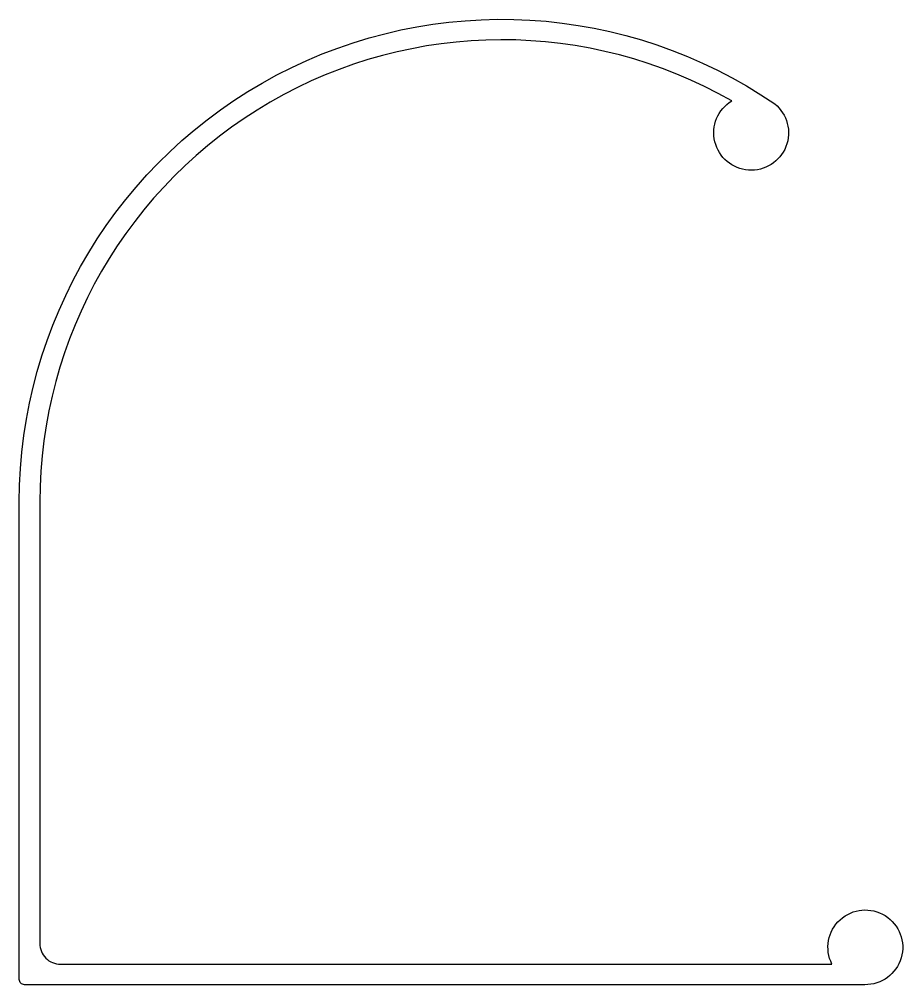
# Model space of a CAD drawing. Extents: x 632.6 to 675.6, y 121 to 168.
import ezdxf

# ---------------------------------------------------------------- set-up
doc = ezdxf.new("R2010")
doc.units = 0
doc.layers.add('NORMAL', color=7, linetype='CONTINUOUS')

msp = doc.modelspace()

# ---------------------------------------------------------------- linework, layer by layer
at = {"layer": 'NORMAL'}
msp.add_lwpolyline([(667.272, 164.022, 0.576266), (633.585, 144.5), (633.585, 123, 0.414214), (634.585, 122), (672.15, 122, -3.581997), (673.747, 121), (632.835, 121, -0.414214), (632.585, 121.25), (632.585, 144.5, -0.603557), (669.364, 163.878, -3.15188)], format="xyb", close=True, dxfattribs=at)

doc.saveas('drawing.dxf')
